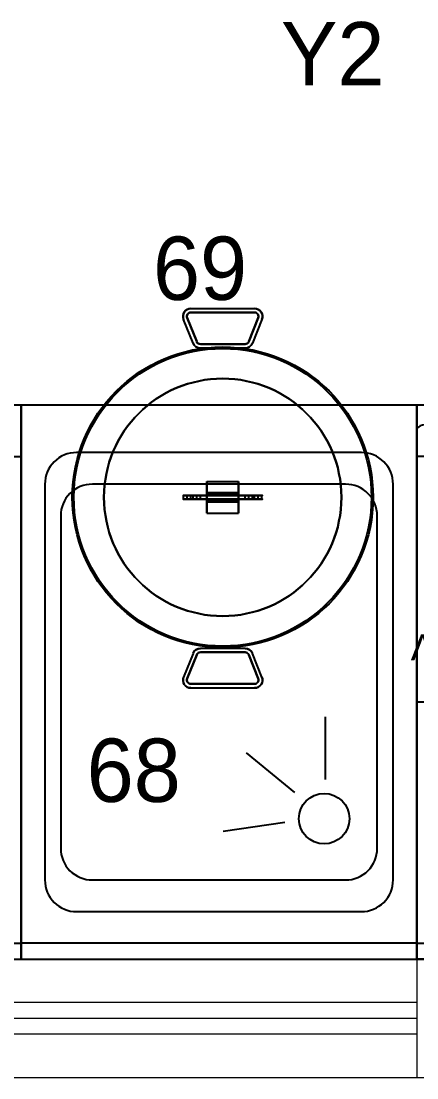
# Model space of a CAD drawing. Header units: millimetres. Extents: x 4980 to 19099, y 3891 to 5773.
# Drawn here: x 17191.8 to 17241.8, y 4445.7 to 4579.2 of the extents above; entities that cross this region are included whole.
import ezdxf

# ---------------------------------------------------------------- set-up
doc = ezdxf.new("R2010")
doc.units = ezdxf.units.MM
doc.linetypes.add('DASHED', pattern=[19.05, 12.7, -6.35])
for name, color, linetype in [('Kıtc-002 Çizgi', 7, 'Continuous'), ('Kıtc-008 Rakam', 1, 'Continuous'), ('Kıtc-011 Elk Tes Yazı 001', 1, 'Continuous'), ('Kıtc-014 Elk Tes İşaretler', 1, 'Continuous')]:
    doc.layers.add(name, color=color, linetype=linetype)
for name, color, linetype, lineweight in [('no3_cam gorunus on', 142, 'Continuous', 18), ('no3_doğrama gorunus', 243, 'Continuous', 0), ('no3_duvar ytong', 101, 'Continuous', 20)]:
    doc.layers.add(name, color=color, linetype=linetype, lineweight=lineweight)
doc.styles.get("Standard").update_dxf_attribs({"font": 'stylu.ttf', "height": 10})

# ---------------------------------------------------------------- blocks, each defined once
blk = doc.blocks.new('A$C3C227DDB')
at = {"layer": 'Kıtc-002 Çizgi'}
for p, q in [((16.66, 52.76), (24.47, 53.87)), ((15.43, 48.95), (21.53, 43.94)), ((11.52, 47.29), (11.52, 39.4))]:
    blk.add_line(p, q, dxfattribs=at)
for points in [[(0, 68), (50, 68), (50, 70), (0, 70)], [(0, 0), (50, 0), (50, 70), (0, 70)]]:
    blk.add_lwpolyline(points, close=True, dxfattribs=at)
for points in [[(7, 6), (43, 6, 0.414214), (47, 10), (47, 60, 0.414214), (43, 64), (7, 64, 0.414214), (3, 60), (3, 10, 0.414214)], [(9, 10), (41, 10, 0.414214), (45, 14), (45, 56, 0.414214), (41, 60), (9, 60, 0.414214), (5, 56), (5, 14, 0.414214)]]:
    blk.add_lwpolyline(points, format="xyb", close=True, dxfattribs=at)
blk.add_circle((11.71, 52.26), 3.19, dxfattribs=at)
blk = doc.blocks.new('A$C4E3860C5')
at = {"layer": 'Kıtc-014 Elk Tes İşaretler', "linetype": 'Continuous', "lineweight": 0}
for p, q in [((2.9, 3.66), (0.96, 2.3)), ((1, 2.21), (2.81, 3.48)), ((2.81, 3.48), (2.9, 2.31)), ((3, 2.49), (2.9, 3.66)), ((2.9, 2.31), (5.24, 3.52)), ((5.18, 3.62), (3, 2.49)), ((5.66, 3.81), (5.09, 3.77)), ((5.09, 3.77), (5.17, 3.64)), ((5.17, 3.64), (5.34, 3.36)), ((5.24, 3.52), (5.19, 3.62)), ((5.34, 3.36), (5.66, 3.81)), ((0.96, 2.3), (1, 2.21))]:
    blk.add_line(p, q, dxfattribs=at)
blk.add_circle((3.16, 3.16), 3.16, dxfattribs=at)
blk = doc.blocks.new('A$C32132308')
at = {"layer": 'Kıtc-002 Çizgi'}
for points in [[(0, 6), (0, 0), (46.2, 0), (46.2, 6), (0, 6)], [(0, 5), (0, 1), (46.2, 1), (46.2, 5), (0, 5)]]:
    blk.add_lwpolyline(points, dxfattribs=at)
blk = doc.blocks.new('A$C5FDC7F02')
at = {"layer": 'Kıtc-002 Çizgi', "color": 254}
blk.add_lwpolyline([(0, 6), (46.2, 6), (46.2, 50), (0, 50)], close=True, dxfattribs=at)
for points in [[(0, 6), (0, 0), (46.2, 0), (46.2, 6), (0, 6)], [(0, 5), (0, 1), (46.2, 1), (46.2, 5), (0, 5)]]:
    blk.add_lwpolyline(points, dxfattribs=at)
blk = doc.blocks.new('A$C4AD05EC5')
at = {"layer": 'Kıtc-002 Çizgi'}
for p, q in [((131.5, 111.5), (0, 111.5)), ((129.5, 50), (0, 50)), ((99.07, 43.5), (99.07, 49.5))]:
    blk.add_line(p, q, dxfattribs=at)
blk.add_lwpolyline([(0, 43.5), (131.5, 43.5), (131.5, 113.5), (0, 113.5)], close=True, dxfattribs=at)
at = {"layer": 'Kıtc-002 Çizgi', "linetype": 'DASHED'}
for points in [[(121.67, 66.68), (105, 66.68, -1), (105, 71.03)], [(105, 62.34), (121.67, 62.34, 1), (121.67, 66.68)]]:
    blk.add_lwpolyline(points, format="xyb", dxfattribs=at)
at = {"layer": 'Kıtc-002 Çizgi', "linetype": 'DASHED', "ltscale": 0.1}
blk.add_lwpolyline([(117.23, 55.03), (116.47, 55.2), (115.58, 55.65), (114.6, 56.29), (113.59, 57.03), (112.57, 57.76), (111.6, 58.4), (110.71, 58.86), (109.95, 59.03), (109.35, 58.86), (108.93, 58.4), (108.67, 57.76), (108.59, 57.03), (108.67, 56.29), (108.93, 55.65), (109.35, 55.2), (109.95, 55.03), (110.71, 55.2), (111.6, 55.65), (112.57, 56.29), (113.59, 57.03), (114.6, 57.76), (115.58, 58.4), (116.47, 58.86), (117.23, 59.03), (117.82, 58.86), (118.25, 58.4), (118.51, 57.76), (118.59, 57.03), (118.51, 56.29), (118.25, 55.65), (117.82, 55.2)], close=True, dxfattribs=at)
at = {"layer": 'Kıtc-002 Çizgi'}
blk.add_lwpolyline([(129.5, 46.5), (129.5, 50), (131.5, 50), (131.5, 46.5)], dxfattribs=at)
blk.add_circle((130.57, 47.21), 0.596, dxfattribs=at)
blk.add_arc((130.5, 47.25), 1.25, 216.8699, 323.1301, dxfattribs=at)
for name, p in [('A$C4E3860C5', (122.32, 70.49)), ('A$C5FDC7F02', (3, 0)), ('A$C32132308', (3, 43.5)), ('A$C5FDC7F02', (49.87, 0)), ('A$C32132308', (49.87, 43.5))]:
    blk.add_blockref(name, p, dxfattribs=at)
at = {"layer": 'Kıtc-011 Elk Tes Yazı 001', "insert": (93.28, 75.77), "char_height": 3.3081, "attachment_point": 1}
blk.add_mtext_dynamic_manual_height_columns('{\\f@Arial Unicode MS|b0|i0|c162|p34;0,3 KW 220V }', width=27.5245, gutter_width=50, heights=[0], dxfattribs=at)
blk = doc.blocks.new('A$C05884D82')
at = {"layer": 'Kıtc-002 Çizgi'}
blk.add_blockref('A$C4AD05EC5', (0, 0), dxfattribs=at)
blk.add_text('***', height=10.139, dxfattribs=at).set_placement((104.83, 61.12))
blk = doc.blocks.new('A$C3B5367E3')
at = {"extrusion": (2.13171e-14, 1, 0)}
for p, q in [((91.42, 72.29, 34.9), (99.47, 72.29, 34.9)), ((91.42, 72.29, 34.4), (99.47, 72.29, 34.4)), ((91.42, 72.29, 34.4), (91.42, 72.29, 34.9)), ((99.47, 72.29, 34.4), (99.47, 72.29, 34.9))]:
    blk.add_line(p, q, dxfattribs=at)
for p, q in [((91.42, 72.29, 34.9), (99.47, 72.29, 34.9)), ((91.42, 72.29, 34.4), (91.42, 72.29, 34.9)), ((99.47, 72.29, 34.4), (99.47, 72.29, 34.9)), ((91.69, 67.92, 34.9), (90.49, 70.92, 34.9)), ((90.49, 70.92, 34.4), (90.49, 70.92, 34.9)), ((92.16, 68.11, 34.9), (90.96, 71.11, 34.9)), ((90.96, 71.11, 34.4), (90.96, 71.11, 34.9)), ((91.42, 71.79, 34.9), (99.47, 71.79, 34.9)), ((91.42, 71.79, 34.4), (91.42, 71.79, 34.9)), ((99.93, 71.11, 34.9), (98.73, 68.11, 34.9)), ((100.4, 70.92, 34.9), (99.2, 67.92, 34.9)), ((99.47, 71.79, 34.4), (99.47, 71.79, 34.9)), ((99.93, 71.11, 34.4), (99.93, 71.11, 34.9)), ((100.4, 70.92, 34.4), (100.4, 70.92, 34.9)), ((92.16, 68.11, 34.4), (92.16, 68.11, 34.9)), ((98.73, 68.11, 34.4), (98.73, 68.11, 34.9)), ((91.69, 67.92, 34.4), (91.69, 67.92, 34.9)), ((98.27, 67.79, 34.9), (92.62, 67.79, 34.9)), ((92.62, 67.79, 34.4), (92.62, 67.79, 34.9)), ((98.27, 67.29, 34.9), (92.62, 67.29, 34.9)), ((92.62, 67.29, 34.4), (92.62, 67.29, 34.9)), ((98.27, 67.79, 34.4), (98.27, 67.79, 34.9)), ((98.27, 67.29, 34.4), (98.27, 67.29, 34.9)), ((99.2, 67.92, 34.4), (99.2, 67.92, 34.9)), ((93.44, 50.44, 49.6), (97.44, 50.44, 49.6)), ((93.44, 49.03, 49.6), (93.44, 50.44, 49.6)), ((97.44, 50.44, 49.6), (97.44, 49.03, 49.6)), ((90.49, 48.19, 53.03), (90.49, 48.69, 53.03)), ((90.96, 48.19, 53.21), (90.96, 48.69, 53.21)), ((91.42, 48.69, 54.4), (99.47, 48.69, 54.4)), ((91.42, 48.19, 54.4), (91.42, 48.69, 54.4)), ((91.42, 48.19, 53.9), (91.42, 48.69, 53.9)), ((91.42, 48.19, 54.4), (91.42, 48.69, 54.4)), ((91.42, 48.19, 54.4), (99.47, 48.19, 54.4)), ((91.69, 48.19, 50.03), (91.69, 48.69, 50.03)), ((92.16, 48.19, 50.21), (92.16, 48.69, 50.21)), ((98.27, 48.69, 49.9), (92.62, 48.69, 49.9)), ((92.62, 48.19, 49.9), (92.62, 48.69, 49.9)), ((92.62, 48.19, 49.4), (92.62, 48.69, 49.4)), ((92.62, 48.19, 49.9), (92.62, 48.69, 49.9)), ((92.62, 48.19, 49.9), (98.27, 48.19, 49.9)), ((93.44, 49.03, 49.6), (97.44, 49.03, 49.6)), ((93.44, 49.03, 49.6), (97.44, 49.03, 49.6)), ((93.44, 48.94, 49.5), (97.44, 48.94, 49.5)), ((98.27, 48.19, 49.9), (98.27, 48.69, 49.9)), ((98.27, 48.19, 49.4), (98.27, 48.69, 49.4)), ((98.27, 48.19, 49.9), (98.27, 48.69, 49.9)), ((98.73, 48.19, 50.21), (98.73, 48.69, 50.21)), ((99.2, 48.19, 50.03), (99.2, 48.69, 50.03)), ((99.47, 48.19, 54.4), (99.47, 48.69, 54.4)), ((99.47, 48.19, 53.9), (99.47, 48.69, 53.9)), ((99.47, 48.19, 54.4), (99.47, 48.69, 54.4)), ((99.93, 48.19, 53.21), (99.93, 48.69, 53.21)), ((100.4, 48.19, 53.03), (100.4, 48.69, 53.03)), ((93.44, 47.94, 49.5), (97.44, 47.94, 49.5)), ((93.44, 47.85, 49.6), (97.44, 47.85, 49.6)), ((93.44, 46.44, 49.6), (93.44, 47.85, 49.6)), ((93.44, 47.85, 49.6), (97.44, 47.85, 49.6)), ((97.44, 47.85, 49.6), (97.44, 46.44, 49.6)), ((93.44, 46.44, 49.6), (97.44, 46.44, 49.6)), ((91.69, 28.73, 34.9), (90.49, 25.73, 34.9)), ((92.16, 28.55, 34.9), (90.96, 25.55, 34.9)), ((91.69, 28.73, 34.4), (91.69, 28.73, 34.9)), ((92.16, 28.55, 34.4), (92.16, 28.55, 34.9)), ((98.27, 29.36, 34.9), (92.62, 29.36, 34.9)), ((92.62, 29.36, 34.4), (92.62, 29.36, 34.9)), ((98.27, 28.86, 34.9), (92.62, 28.86, 34.9)), ((92.62, 28.86, 34.4), (92.62, 28.86, 34.9)), ((98.27, 29.36, 34.4), (98.27, 29.36, 34.9)), ((98.27, 28.86, 34.4), (98.27, 28.86, 34.9)), ((99.93, 25.55, 34.9), (98.73, 28.55, 34.9)), ((98.73, 28.55, 34.4), (98.73, 28.55, 34.9)), ((100.4, 25.73, 34.9), (99.2, 28.73, 34.9)), ((99.2, 28.73, 34.4), (99.2, 28.73, 34.9)), ((90.49, 25.73, 34.4), (90.49, 25.73, 34.9)), ((90.96, 25.55, 34.4), (90.96, 25.55, 34.9)), ((99.93, 25.55, 34.4), (99.93, 25.55, 34.9)), ((100.4, 25.73, 34.4), (100.4, 25.73, 34.9)), ((91.42, 24.86, 34.9), (99.47, 24.86, 34.9)), ((91.42, 24.86, 34.4), (91.42, 24.86, 34.9)), ((91.42, 24.36, 34.9), (99.47, 24.36, 34.9)), ((91.42, 24.36, 34.4), (91.42, 24.36, 34.9)), ((99.47, 24.86, 34.4), (99.47, 24.86, 34.9)), ((99.47, 24.36, 34.4), (99.47, 24.36, 34.9))]:
    blk.add_line(p, q)
at = {"extrusion": (0, 0, -1)}
for p, q in [((91.42, 72.29, 34.4), (99.47, 72.29, 34.4)), ((91.69, 67.92, 34.4), (90.49, 70.92, 34.4)), ((90.96, 71.11, 34.4), (92.16, 68.11, 34.4)), ((99.47, 71.79, 34.4), (91.42, 71.79, 34.4)), ((98.73, 68.11, 34.4), (99.93, 71.11, 34.4)), ((100.4, 70.92, 34.4), (99.2, 67.92, 34.4)), ((92.62, 67.79, 34.4), (98.27, 67.79, 34.4)), ((98.27, 67.29, 34.4), (92.62, 67.29, 34.4)), ((91.69, 28.73, 34.4), (90.49, 25.73, 34.4)), ((90.96, 25.55, 34.4), (92.16, 28.55, 34.4)), ((98.27, 29.36, 34.4), (92.62, 29.36, 34.4)), ((92.62, 28.86, 34.4), (98.27, 28.86, 34.4)), ((98.73, 28.55, 34.4), (99.93, 25.55, 34.4)), ((100.4, 25.73, 34.4), (99.2, 28.73, 34.4)), ((99.47, 24.86, 34.4), (91.42, 24.86, 34.4)), ((91.42, 24.36, 34.4), (99.47, 24.36, 34.4))]:
    blk.add_line(p, q, dxfattribs=at)
at = {"extrusion": (-0.928477, -0.371391, 0)}
for p, q in [((91.69, 67.92, 34.9), (90.49, 70.92, 34.9)), ((90.49, 70.92, 34.4), (90.49, 70.92, 34.9)), ((91.69, 67.92, 34.4), (90.49, 70.92, 34.4)), ((91.69, 67.92, 34.4), (91.69, 67.92, 34.9)), ((99.93, 25.55, 34.9), (98.73, 28.55, 34.9)), ((98.73, 28.55, 34.4), (98.73, 28.55, 34.9)), ((98.73, 28.55, 34.4), (99.93, 25.55, 34.4)), ((99.93, 25.55, 34.4), (99.93, 25.55, 34.9))]:
    blk.add_line(p, q, dxfattribs=at)
at = {"extrusion": (0.928477, 0.371391, 0)}
for p, q in [((92.16, 68.11, 34.9), (90.96, 71.11, 34.9)), ((90.96, 71.11, 34.4), (92.16, 68.11, 34.4)), ((90.96, 71.11, 34.4), (90.96, 71.11, 34.9)), ((92.16, 68.11, 34.4), (92.16, 68.11, 34.9)), ((100.4, 25.73, 34.9), (99.2, 28.73, 34.9)), ((100.4, 25.73, 34.4), (99.2, 28.73, 34.4)), ((99.2, 28.73, 34.4), (99.2, 28.73, 34.9)), ((100.4, 25.73, 34.4), (100.4, 25.73, 34.9))]:
    blk.add_line(p, q, dxfattribs=at)
at = {"extrusion": (-1.42522e-14, -1, 0)}
for p, q in [((91.42, 71.79, 34.9), (99.47, 71.79, 34.9)), ((91.42, 71.79, 34.4), (91.42, 71.79, 34.9)), ((99.47, 71.79, 34.4), (91.42, 71.79, 34.4)), ((99.47, 71.79, 34.4), (99.47, 71.79, 34.9))]:
    blk.add_line(p, q, dxfattribs=at)
at = {"extrusion": (-0.928477, 0.371391, 0)}
for p, q in [((99.93, 71.11, 34.9), (98.73, 68.11, 34.9)), ((98.73, 68.11, 34.4), (99.93, 71.11, 34.4)), ((99.93, 71.11, 34.4), (99.93, 71.11, 34.9)), ((98.73, 68.11, 34.4), (98.73, 68.11, 34.9)), ((91.69, 28.73, 34.9), (90.49, 25.73, 34.9)), ((91.69, 28.73, 34.4), (90.49, 25.73, 34.4)), ((91.69, 28.73, 34.4), (91.69, 28.73, 34.9)), ((90.49, 25.73, 34.4), (90.49, 25.73, 34.9))]:
    blk.add_line(p, q, dxfattribs=at)
at = {"extrusion": (0.928477, -0.371391, 0)}
for p, q in [((100.4, 70.92, 34.9), (99.2, 67.92, 34.9)), ((100.4, 70.92, 34.4), (99.2, 67.92, 34.4)), ((100.4, 70.92, 34.4), (100.4, 70.92, 34.9)), ((99.2, 67.92, 34.4), (99.2, 67.92, 34.9)), ((92.16, 28.55, 34.9), (90.96, 25.55, 34.9)), ((90.96, 25.55, 34.4), (92.16, 28.55, 34.4)), ((92.16, 28.55, 34.4), (92.16, 28.55, 34.9)), ((90.96, 25.55, 34.4), (90.96, 25.55, 34.9))]:
    blk.add_line(p, q, dxfattribs=at)
at = {"extrusion": (1.01905e-14, 1, 0)}
for p, q in [((98.27, 67.79, 34.9), (92.62, 67.79, 34.9)), ((92.62, 67.79, 34.4), (98.27, 67.79, 34.4)), ((92.62, 67.79, 34.4), (92.62, 67.79, 34.9)), ((98.27, 67.79, 34.4), (98.27, 67.79, 34.9))]:
    blk.add_line(p, q, dxfattribs=at)
at = {"extrusion": (-1.22465e-16, -1, 0)}
for p, q in [((98.27, 67.29, 34.9), (92.62, 67.29, 34.9)), ((92.62, 67.29, 34.4), (92.62, 67.29, 34.9)), ((98.27, 67.29, 34.4), (92.62, 67.29, 34.4)), ((98.27, 67.29, 34.4), (98.27, 67.29, 34.9))]:
    blk.add_line(p, q, dxfattribs=at)
at = {"extrusion": (6.12303e-17, -3.7494e-33, -1)}
for p, q in [((93.44, 50.44, 49.5), (93.44, 48.94, 49.5)), ((93.44, 50.44, 49.5), (97.44, 50.44, 49.5)), ((97.44, 48.94, 49.5), (97.44, 50.44, 49.5)), ((93.44, 48.94, 49.5), (97.44, 48.94, 49.5))]:
    blk.add_line(p, q, dxfattribs=at)
at = {"extrusion": (-1, 6.12344e-17, -6.12303e-17)}
for p, q in [((93.44, 49.03, 49.6), (93.44, 50.44, 49.6)), ((93.44, 50.44, 49.6), (93.44, 50.44, 49.5)), ((93.44, 50.44, 49.5), (93.44, 48.94, 49.5)), ((93.44, 47.94, 49.5), (93.44, 46.44, 49.5)), ((93.44, 46.44, 49.6), (93.44, 47.85, 49.6)), ((93.44, 46.44, 49.5), (93.44, 46.44, 49.6))]:
    blk.add_line(p, q, dxfattribs=at)
at = {"extrusion": (6.12344e-17, 1, -1.13687e-12)}
for p, q in [((93.44, 50.44, 49.5), (97.44, 50.44, 49.5)), ((93.44, 50.44, 49.6), (93.44, 50.44, 49.5)), ((93.44, 50.44, 49.6), (97.44, 50.44, 49.6)), ((97.44, 50.44, 49.5), (97.44, 50.44, 49.6))]:
    blk.add_line(p, q, dxfattribs=at)
at = {"extrusion": (1, -6.12344e-17, 6.12303e-17)}
for p, q in [((97.44, 48.94, 49.5), (97.44, 50.44, 49.5)), ((97.44, 50.44, 49.5), (97.44, 50.44, 49.6)), ((97.44, 50.44, 49.6), (97.44, 49.03, 49.6)), ((97.44, 46.44, 49.5), (97.44, 47.94, 49.5)), ((97.44, 47.85, 49.6), (97.44, 46.44, 49.6)), ((97.44, 46.44, 49.6), (97.44, 46.44, 49.5))]:
    blk.add_line(p, q, dxfattribs=at)
at = {"extrusion": (1.22465e-16, 1, 6.12303e-17)}
for p, q in [((91.69, 48.69, 50.03), (90.49, 48.69, 53.03)), ((92.16, 48.69, 50.21), (90.96, 48.69, 53.21)), ((91.42, 48.69, 54.4), (99.47, 48.69, 54.4)), ((91.42, 48.69, 53.9), (99.47, 48.69, 53.9)), ((98.27, 48.69, 49.4), (92.62, 48.69, 49.4)), ((98.27, 48.69, 49.9), (92.62, 48.69, 49.9)), ((99.93, 48.69, 53.21), (98.73, 48.69, 50.21)), ((100.4, 48.69, 53.03), (99.2, 48.69, 50.03))]:
    blk.add_line(p, q, dxfattribs=at)
at = {"extrusion": (-0.928477, 1.36446e-16, -0.371391)}
for p, q in [((91.69, 48.69, 50.03), (90.49, 48.69, 53.03)), ((90.49, 48.19, 53.03), (90.49, 48.69, 53.03)), ((91.69, 48.19, 50.03), (90.49, 48.19, 53.03)), ((91.69, 48.19, 50.03), (91.69, 48.69, 50.03))]:
    blk.add_line(p, q, dxfattribs=at)
at = {"extrusion": (-1.22465e-16, -1, -6.12303e-17)}
for p, q in [((91.69, 48.19, 50.03), (90.49, 48.19, 53.03)), ((90.96, 48.19, 53.21), (92.16, 48.19, 50.21)), ((91.42, 48.19, 54.4), (99.47, 48.19, 54.4)), ((99.47, 48.19, 53.9), (91.42, 48.19, 53.9)), ((98.27, 48.19, 49.4), (92.62, 48.19, 49.4)), ((92.62, 48.19, 49.9), (98.27, 48.19, 49.9)), ((98.73, 48.19, 50.21), (99.93, 48.19, 53.21)), ((100.4, 48.19, 53.03), (99.2, 48.19, 50.03))]:
    blk.add_line(p, q, dxfattribs=at)
at = {"extrusion": (0.928477, -1.36446e-16, 0.371391)}
for p, q in [((92.16, 48.69, 50.21), (90.96, 48.69, 53.21)), ((90.96, 48.19, 53.21), (90.96, 48.69, 53.21)), ((90.96, 48.19, 53.21), (92.16, 48.19, 50.21)), ((92.16, 48.19, 50.21), (92.16, 48.69, 50.21))]:
    blk.add_line(p, q, dxfattribs=at)
at = {"extrusion": (-1.41297e-14, 6.12303e-17, -1)}
for p, q in [((91.42, 48.69, 53.9), (99.47, 48.69, 53.9)), ((91.42, 48.19, 53.9), (91.42, 48.69, 53.9)), ((99.47, 48.19, 53.9), (91.42, 48.19, 53.9)), ((99.47, 48.19, 53.9), (99.47, 48.69, 53.9))]:
    blk.add_line(p, q, dxfattribs=at)
at = {"extrusion": (7.49855e-33, 6.12303e-17, -1)}
for p, q in [((98.27, 48.69, 49.4), (92.62, 48.69, 49.4)), ((92.62, 48.19, 49.4), (92.62, 48.69, 49.4)), ((98.27, 48.19, 49.4), (92.62, 48.19, 49.4)), ((98.27, 48.19, 49.4), (98.27, 48.69, 49.4))]:
    blk.add_line(p, q, dxfattribs=at)
at = {"extrusion": (-0.928477, 9.09652e-17, 0.371391)}
for p, q in [((99.93, 48.69, 53.21), (98.73, 48.69, 50.21)), ((98.73, 48.19, 50.21), (98.73, 48.69, 50.21)), ((98.73, 48.19, 50.21), (99.93, 48.19, 53.21)), ((99.93, 48.19, 53.21), (99.93, 48.69, 53.21))]:
    blk.add_line(p, q, dxfattribs=at)
at = {"extrusion": (0.928477, -9.09652e-17, -0.371391)}
for p, q in [((100.4, 48.69, 53.03), (99.2, 48.69, 50.03)), ((99.2, 48.19, 50.03), (99.2, 48.69, 50.03)), ((100.4, 48.19, 53.03), (99.2, 48.19, 50.03)), ((100.4, 48.19, 53.03), (100.4, 48.69, 53.03))]:
    blk.add_line(p, q, dxfattribs=at)
at = {"extrusion": (6.12303e-17, -3.78956e-14, -1)}
for p, q in [((93.44, 47.94, 49.5), (93.44, 46.44, 49.5)), ((93.44, 47.94, 49.5), (97.44, 47.94, 49.5)), ((97.44, 46.44, 49.5), (97.44, 47.94, 49.5)), ((93.44, 46.44, 49.5), (97.44, 46.44, 49.5))]:
    blk.add_line(p, q, dxfattribs=at)
at = {"extrusion": (-6.12344e-17, -1, 0)}
for p, q in [((93.44, 46.44, 49.6), (97.44, 46.44, 49.6)), ((93.44, 46.44, 49.5), (93.44, 46.44, 49.6)), ((93.44, 46.44, 49.5), (97.44, 46.44, 49.5)), ((97.44, 46.44, 49.6), (97.44, 46.44, 49.5))]:
    blk.add_line(p, q, dxfattribs=at)
at = {"extrusion": (1.22465e-16, 1, 0)}
for p, q in [((98.27, 29.36, 34.9), (92.62, 29.36, 34.9)), ((98.27, 29.36, 34.4), (92.62, 29.36, 34.4)), ((92.62, 29.36, 34.4), (92.62, 29.36, 34.9)), ((98.27, 29.36, 34.4), (98.27, 29.36, 34.9))]:
    blk.add_line(p, q, dxfattribs=at)
at = {"extrusion": (9.94556e-15, -1, 0)}
for p, q in [((98.27, 28.86, 34.9), (92.62, 28.86, 34.9)), ((92.62, 28.86, 34.4), (92.62, 28.86, 34.9)), ((92.62, 28.86, 34.4), (98.27, 28.86, 34.4)), ((98.27, 28.86, 34.4), (98.27, 28.86, 34.9))]:
    blk.add_line(p, q, dxfattribs=at)
at = {"extrusion": (-1.40073e-14, 1, 0)}
for p, q in [((91.42, 24.86, 34.9), (99.47, 24.86, 34.9)), ((99.47, 24.86, 34.4), (91.42, 24.86, 34.4)), ((91.42, 24.86, 34.4), (91.42, 24.86, 34.9)), ((99.47, 24.86, 34.4), (99.47, 24.86, 34.9))]:
    blk.add_line(p, q, dxfattribs=at)
at = {"extrusion": (2.10721e-14, -1, 0)}
for p, q in [((91.42, 24.36, 34.9), (99.47, 24.36, 34.9)), ((91.42, 24.36, 34.4), (91.42, 24.36, 34.9)), ((91.42, 24.36, 34.4), (99.47, 24.36, 34.4)), ((99.47, 24.36, 34.4), (99.47, 24.36, 34.9))]:
    blk.add_line(p, q, dxfattribs=at)
for centre, radius in [((95.44, 48.44, 48.4), 19), ((95.44, 48.44, 14.4), 19), ((95.44, 48.44, 14.4), 19), ((95.44, 48.44, 48.4), 19), ((95.44, 48.44, 14.4), 18.8), ((95.44, 48.44, 48.4), 18.8), ((95.44, 48.44, 14.4), 18.8), ((95.44, 48.44, 48.4), 18.8), ((95.44, 48.44, 10.4), 15), ((95.44, 48.44, 10.6), 15), ((95.44, 48.44, 10.6), 15)]:
    blk.add_circle(centre, radius)
at = {"extrusion": (7.49855e-33, 6.12303e-17, -1)}
blk.add_circle((-95.44, 48.44, -10.4), 15, dxfattribs=at)
at = {"extrusion": (0, 0, -1)}
for centre, radius, start, end in [((-91.42, 71.29, -34.4), 1, 338.1986, 90), ((-91.42, 71.29, -34.9), 1, 338.1986, 90), ((-91.42, 71.29, -34.4), 1, 338.1986, 90), ((-99.47, 71.29, -34.4), 1, 90, 201.8014), ((-99.47, 71.29, -34.9), 1, 90, 201.8014), ((-99.47, 71.29, -34.4), 1, 90, 201.8014), ((-91.42, 71.29, -34.4), 0.5, 338.1986, 90), ((-91.42, 71.29, -34.9), 0.5, 338.1986, 90), ((-99.47, 71.29, -34.4), 0.5, 90, 201.8014), ((-99.47, 71.29, -34.9), 0.5, 90, 201.8014), ((-92.62, 68.29, -34.4), 0.5, 270, 338.1986), ((-92.62, 68.29, -34.9), 0.5, 270, 338.1986), ((-98.27, 68.29, -34.4), 0.5, 201.8014, 270), ((-98.27, 68.29, -34.9), 0.5, 201.8014, 270), ((-92.62, 68.29, -34.4), 1, 270, 338.1986), ((-92.62, 68.29, -34.9), 1, 270, 338.1986), ((-92.62, 68.29, -34.4), 1, 270, 338.1986), ((-98.27, 68.29, -34.4), 1, 201.8014, 270), ((-98.27, 68.29, -34.9), 1, 201.8014, 270), ((-98.27, 68.29, -34.4), 1, 201.8014, 270), ((-92.62, 28.36, -34.4), 1, 21.8014, 90), ((-92.62, 28.36, -34.4), 0.5, 21.8014, 90), ((-92.62, 28.36, -34.4), 0.5, 21.8014, 90), ((-98.27, 28.36, -34.4), 1, 90, 158.1986), ((-98.27, 28.36, -34.4), 0.5, 90, 158.1986), ((-98.27, 28.36, -34.4), 0.5, 90, 158.1986), ((-91.42, 25.36, -34.4), 1, 270, 21.8014), ((-91.42, 25.36, -34.4), 0.5, 270, 21.8014), ((-91.42, 25.36, -34.4), 0.5, 270, 21.8014), ((-99.47, 25.36, -34.4), 1, 158.1986, 270), ((-99.47, 25.36, -34.4), 0.5, 158.1986, 270), ((-99.47, 25.36, -34.4), 0.5, 158.1986, 270)]:
    blk.add_arc(centre, radius, start, end, dxfattribs=at)
for centre, radius, start, end in [((91.42, 71.29, 34.9), 1, 90, 201.8014), ((99.47, 71.29, 34.9), 1, 338.1986, 90), ((91.42, 71.29, 34.9), 0.5, 90, 201.8014), ((91.42, 71.29, 34.4), 0.5, 90, 201.8014), ((99.47, 71.29, 34.9), 0.5, 338.1986, 90), ((99.47, 71.29, 34.4), 0.5, 338.1986, 90), ((92.62, 68.29, 34.9), 0.5, 201.8014, 270), ((92.62, 68.29, 34.4), 0.5, 201.8014, 270), ((98.27, 68.29, 34.9), 0.5, 270, 338.1986), ((98.27, 68.29, 34.4), 0.5, 270, 338.1986), ((92.62, 68.29, 34.9), 1, 201.8014, 270), ((98.27, 68.29, 34.9), 1, 270, 338.1986), ((92.62, 28.36, 34.9), 1, 90, 158.1986), ((92.62, 28.36, 34.9), 1, 90, 158.1986), ((92.62, 28.36, 34.4), 1, 90, 158.1986), ((92.62, 28.36, 34.9), 0.5, 90, 158.1986), ((92.62, 28.36, 34.9), 0.5, 90, 158.1986), ((98.27, 28.36, 34.9), 1, 21.8014, 90), ((98.27, 28.36, 34.9), 1, 21.8014, 90), ((98.27, 28.36, 34.4), 1, 21.8014, 90), ((98.27, 28.36, 34.9), 0.5, 21.8014, 90), ((98.27, 28.36, 34.9), 0.5, 21.8014, 90), ((91.42, 25.36, 34.9), 1, 158.1986, 270), ((91.42, 25.36, 34.9), 1, 158.1986, 270), ((91.42, 25.36, 34.4), 1, 158.1986, 270), ((91.42, 25.36, 34.9), 0.5, 158.1986, 270), ((91.42, 25.36, 34.9), 0.5, 158.1986, 270), ((99.47, 25.36, 34.9), 1, 270, 21.8014), ((99.47, 25.36, 34.9), 1, 270, 21.8014), ((99.47, 25.36, 34.4), 1, 270, 21.8014), ((99.47, 25.36, 34.9), 0.5, 270, 21.8014), ((99.47, 25.36, 34.9), 0.5, 270, 21.8014)]:
    blk.add_arc(centre, radius, start, end)
at = {"extrusion": (1.22465e-16, 1, 6.12303e-17)}
for centre, radius, start, end in [((-91.42, 53.4, 48.69), 1, 338.1986, 90), ((-91.42, 53.4, 48.69), 1, 338.1986, 90), ((-91.42, 53.4, 48.19), 1, 338.1986, 90), ((-91.42, 53.4, 48.69), 0.5, 338.1986, 90), ((-91.42, 53.4, 48.69), 0.5, 338.1986, 90), ((-92.62, 50.4, 48.69), 1, 270, 338.1986), ((-92.62, 50.4, 48.69), 1, 270, 338.1986), ((-92.62, 50.4, 48.19), 1, 270, 338.1986), ((-92.62, 50.4, 48.69), 0.5, 270, 338.1986), ((-92.62, 50.4, 48.69), 0.5, 270, 338.1986), ((-98.27, 50.4, 48.69), 1, 201.8014, 270), ((-98.27, 50.4, 48.69), 0.5, 201.8014, 270), ((-98.27, 50.4, 48.69), 1, 201.8014, 270), ((-98.27, 50.4, 48.69), 0.5, 201.8014, 270), ((-98.27, 50.4, 48.19), 1, 201.8014, 270), ((-99.47, 53.4, 48.69), 1, 90, 201.8014), ((-99.47, 53.4, 48.69), 0.5, 90, 201.8014), ((-99.47, 53.4, 48.69), 0.5, 90, 201.8014), ((-99.47, 53.4, 48.69), 1, 90, 201.8014), ((-99.47, 53.4, 48.19), 1, 90, 201.8014)]:
    blk.add_arc(centre, radius, start, end, dxfattribs=at)
at = {"extrusion": (-1.22465e-16, -1, -6.12303e-17)}
for centre, radius, start, end in [((91.42, 53.4, -48.19), 1, 90, 201.8014), ((91.42, 53.4, -48.19), 0.5, 90, 201.8014), ((91.42, 53.4, -48.19), 0.5, 90, 201.8014), ((92.62, 50.4, -48.19), 1, 201.8014, 270), ((92.62, 50.4, -48.19), 0.5, 201.8014, 270), ((92.62, 50.4, -48.19), 0.5, 201.8014, 270), ((98.27, 50.4, -48.19), 1, 270, 338.1986), ((98.27, 50.4, -48.19), 0.5, 270, 338.1986), ((98.27, 50.4, -48.19), 0.5, 270, 338.1986), ((99.47, 53.4, -48.19), 1, 338.1986, 90), ((99.47, 53.4, -48.19), 0.5, 338.1986, 90), ((99.47, 53.4, -48.19), 0.5, 338.1986, 90)]:
    blk.add_arc(centre, radius, start, end, dxfattribs=at)
at = {"extrusion": (-1, 6.12344e-17, -6.12303e-17)}
for centre, radius, start, end in [((-48.44, 49.5, -93.44), 0.6, 9.5941, 170.4059), ((-48.44, 49.5, -93.44), 0.6, 9.5941, 170.4059), ((-48.44, 49.5, -93.44), 0.5, 0, 180), ((-48.44, 49.5, -97.44), 0.5, 0, 180)]:
    blk.add_arc(centre, radius, start, end, dxfattribs=at)
at = {"extrusion": (1, -6.12344e-17, 6.12303e-17)}
for centre, radius, start, end in [((48.44, 49.5, 93.44), 0.5, 0, 180), ((48.44, 49.5, 97.44), 0.6, 9.5941, 170.4059), ((48.44, 49.5, 97.44), 0.6, 9.5941, 170.4059), ((48.44, 49.5, 97.44), 0.5, 0, 180)]:
    blk.add_arc(centre, radius, start, end, dxfattribs=at)
blk = doc.blocks.new('A$C6980294D')
at = {"layer": 'Kıtc-002 Çizgi'}
for p, q in [((177.5, 111.5), (0, 111.5)), ((0, 50), (177.5, 50))]:
    blk.add_line(p, q, dxfattribs=at)
blk.add_lwpolyline([(177.5, 43.5), (177.5, 113.5), (0, 113.5), (0, 43.5)], close=True, dxfattribs=at)
blk.add_lwpolyline([(175.5, 46.5), (175.5, 50), (177.5, 50), (177.5, 46.5)], dxfattribs=at)
blk.add_arc((176.5, 47.25), 1.25, 216.8699, 323.1301, dxfattribs=at)
at = {"layer": 'Kıtc-011 Elk Tes Yazı 001', "insert": (148.49, 75.77), "char_height": 3.3081, "attachment_point": 1}
blk.add_mtext_dynamic_manual_height_columns('{\\f@Arial Unicode MS|b0|i0|c162|p34;0,35 KW 220V }', width=30.749, gutter_width=50, heights=[0], dxfattribs=at)
blk = doc.blocks.new('A$C1A153461')
at = {"layer": 'Kıtc-002 Çizgi'}
blk.add_lwpolyline([(177.5, 0), (0, 0), (0, 32.5), (177.5, 32.5)], close=True, dxfattribs=at)

msp = doc.modelspace()

# ---------------------------------------------------------------- linework, layer by layer
at = {"layer": 'no3_cam gorunus on'}
msp.add_lwpolyline([(17241.8, 4453.16), (17026.97, 4453.16)], dxfattribs=at)
at = {"layer": 'no3_doğrama gorunus'}
for points in [[(17241.8, 4455.16), (17026.97, 4455.16)], [(17241.8, 4451.16), (17026.97, 4451.16)]]:
    msp.add_lwpolyline(points, dxfattribs=at)
at = {"layer": 'no3_duvar ytong'}
for p, q in [((17532.58, 4460.66), (16427.01, 4460.66)), ((17532.58, 4445.66), (16412.01, 4445.66))]:
    msp.add_line(p, q, dxfattribs=at)
at = {"layer": 'no3_duvar ytong', "elevation": 0}
msp.add_lwpolyline([(17241.8, 4460.66), (17241.8, 4445.66)], dxfattribs=at)

# ---------------------------------------------------------------- block references
msp.add_blockref('A$C3B5367E3', (17121.83, 4470.56, -4))
at = {"layer": 'Kıtc-002 Çizgi', "rotation": 180}
for name, p in [('A$C05884D82', (17191.8, 4574.16)), ('A$C6980294D', (17419.3, 4574.16, 0)), ('A$C1A153461', (17419.3, 4493.16))]:
    msp.add_blockref(name, p, dxfattribs=at)
at = {"layer": 'Kıtc-002 Çizgi', "extrusion": (-9.00651e-10, 7.49378e-09, 1), "rotation": 180.0000000000007}
msp.add_blockref('A$C3C227DDB', (17241.8, 4530.66, 0), dxfattribs=at)

# ---------------------------------------------------------------- texts
at = {"layer": 'Kıtc-008 Rakam', "color": 1}
for s, p in [('Y2', (17224.63, 4571.04)), ('69', (17208.46, 4543.94, -36.8)), ('68', (17200.08, 4480.52, -6.4))]:
    msp.add_text(s, height=8, dxfattribs=at).set_placement(p)

doc.saveas('drawing.dxf')
